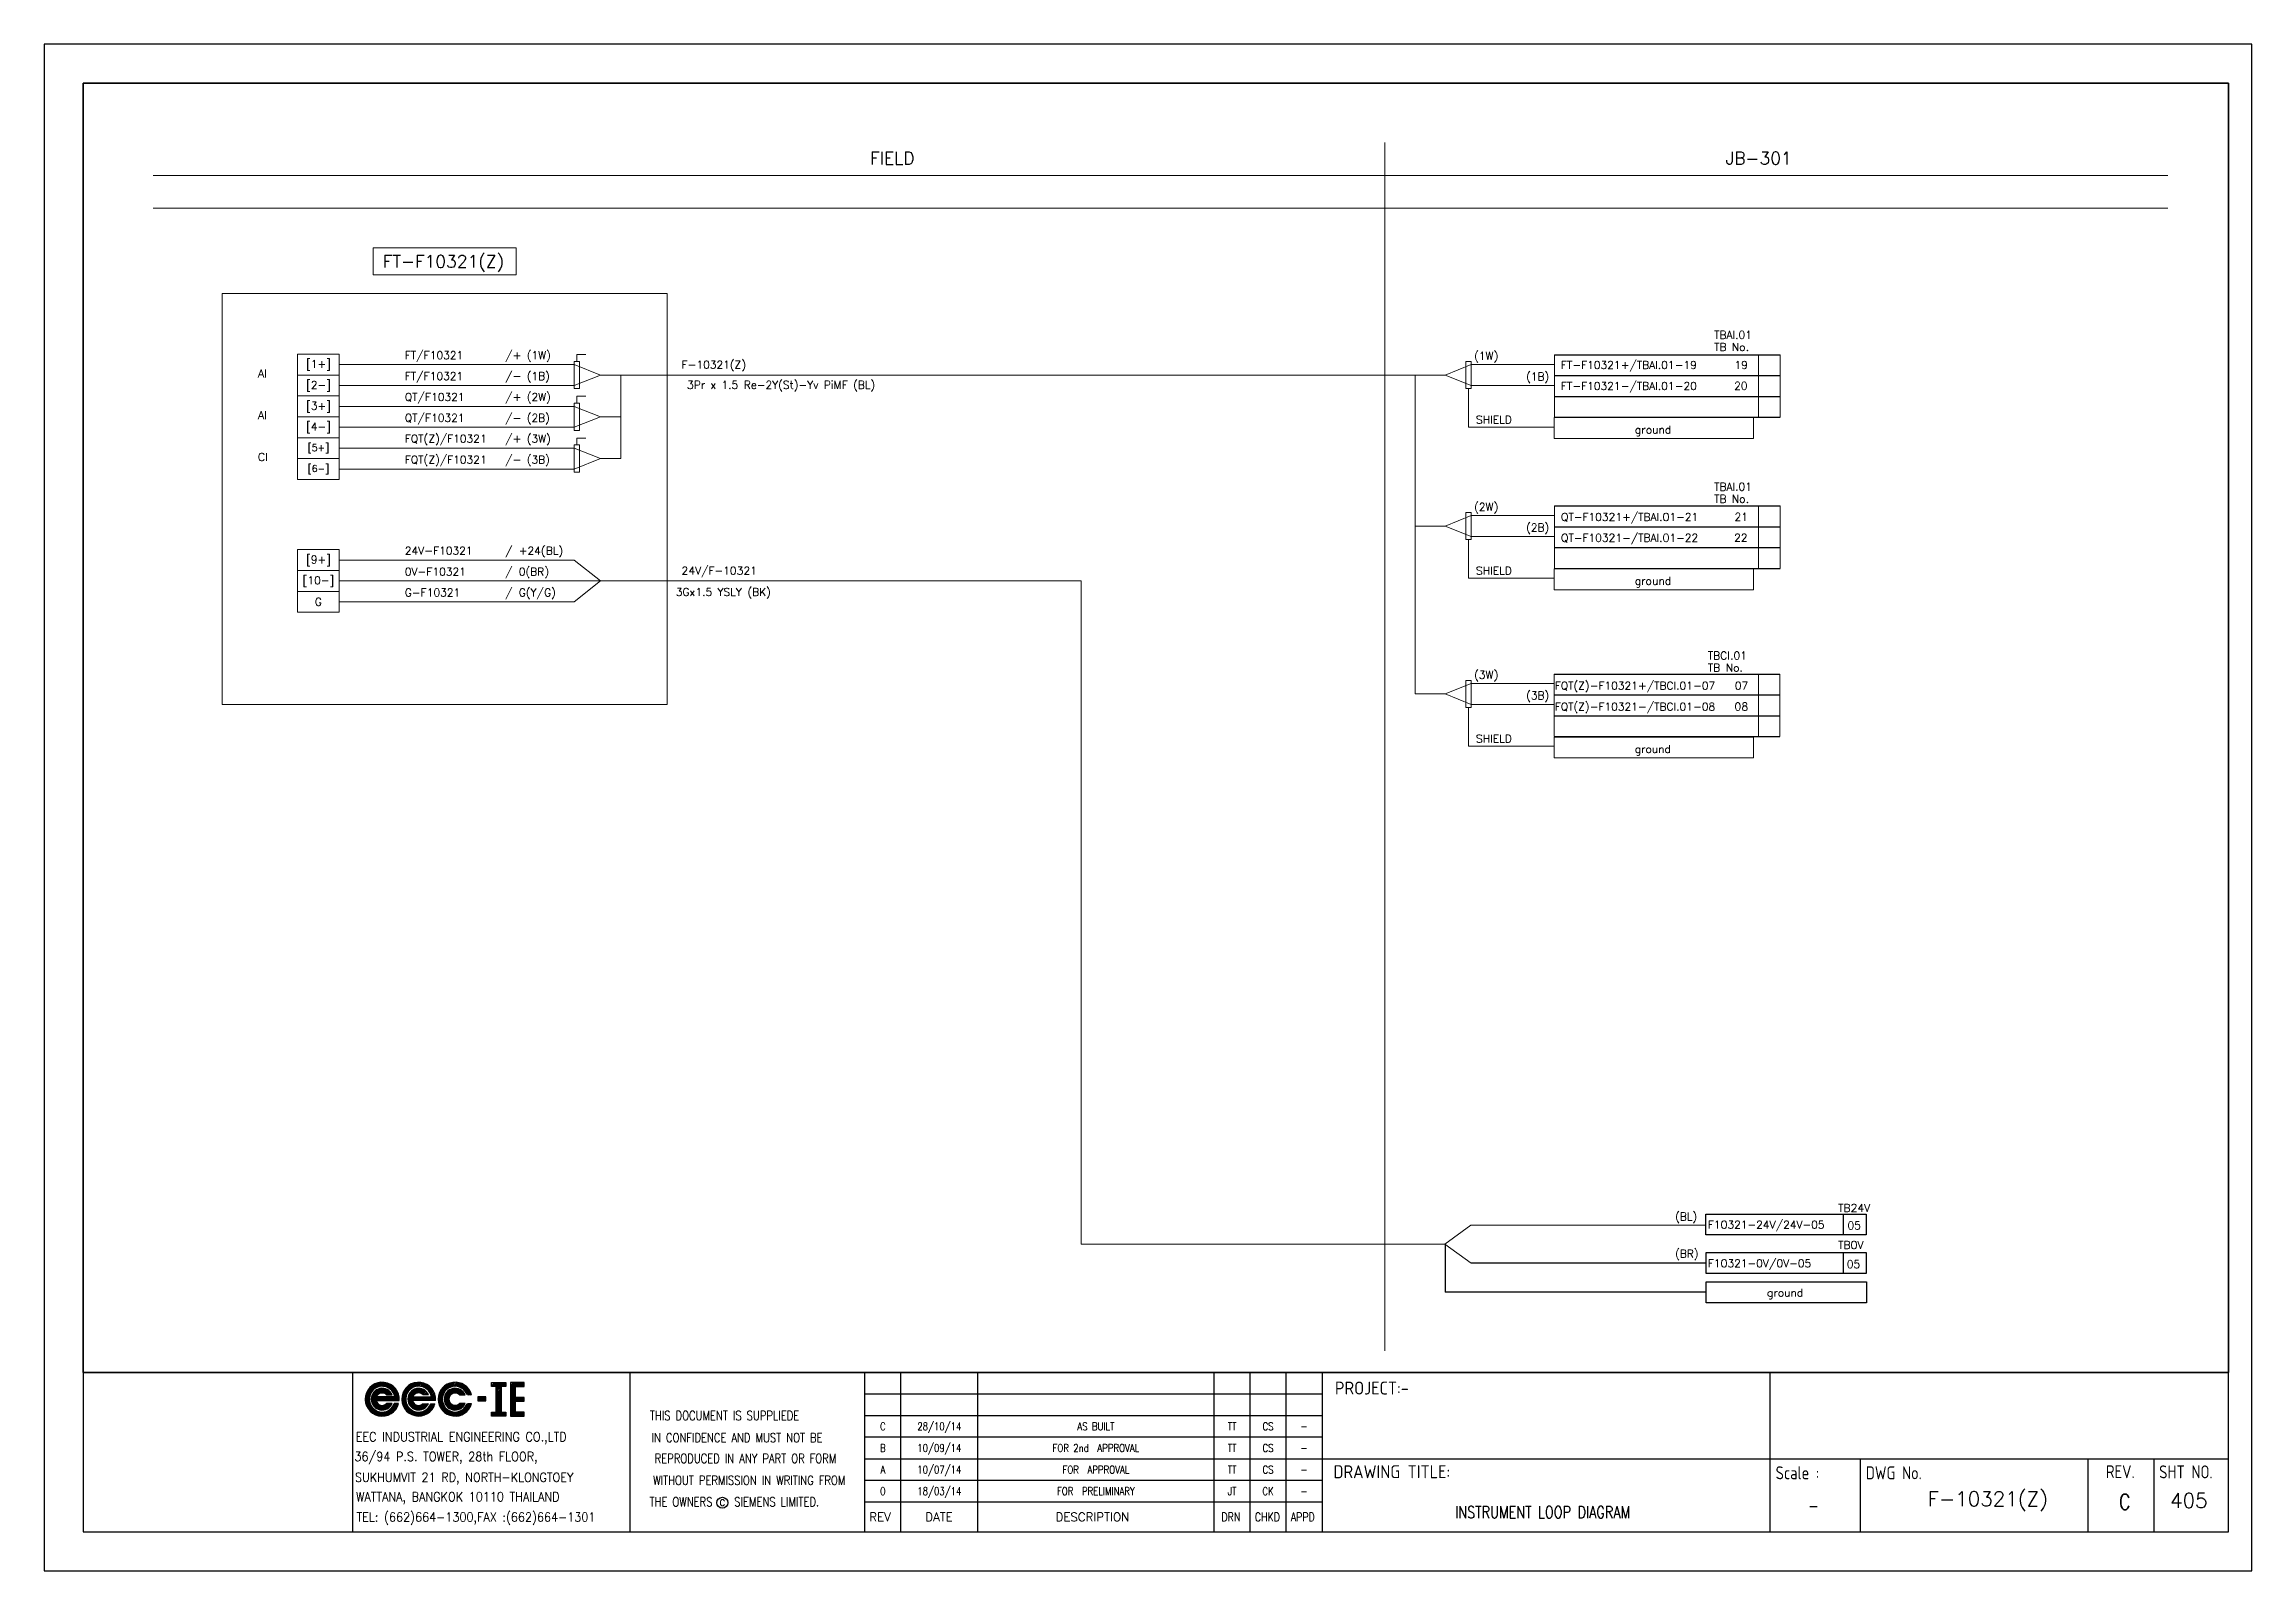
# Model space of a CAD drawing. Header units: millimetres. Extents: x -14942 to 24072, y -50285 to 2207.
# Drawn here: x 2586.2 to 3009.2, y -7006.7 to -6714.2 of the extents above; entities that cross this region are included whole.
import ezdxf
from ezdxf.enums import TextEntityAlignment as Align

# ---------------------------------------------------------------- set-up
doc = ezdxf.new("R2010")
doc.units = ezdxf.units.MM
doc.header["$MEASUREMENT"] = 0
doc.layers.get('0').update_dxf_attribs({"linetype": 'CONTINUOUS'})
for name, color, linetype in [('52049_PAPER A4$0$Frame_A1', 253, 'CONTINUOUS'), ('BORDER', 3, 'CONTINUOUS'), ('INSTRU', 4, 'CONTINUOUS'), ('INSTRUMENT', 1, 'CONTINUOUS'), ('LINE', 3, 'CONTINUOUS'), ('TEXT', 2, 'CONTINUOUS')]:
    doc.layers.add(name, color=color, linetype=linetype)
doc.styles.add('52049_PAPER A4$0$ISO Proportional', font='isocp.shx')
doc.styles.add('52049_PAPER A4$0$ROMANS', font='isocp.shx')
doc.styles.add('52049_PAPER A4$0$Romans-title', font='romans.shx')
doc.styles.add('ROMANS', font='romans')

# ---------------------------------------------------------------- blocks, each defined once
blk = doc.blocks.new('52049_PAPER A4$0$eec-ie')
at = {"layer": '52049_PAPER A4$0$Frame_A1', "color": 0, "lineweight": -3}
for p, q in [((0, 0), (0.87, 0.87)), ((0, -0.08), (0.3, 0.22)), ((0, -0.16), (0.26, 0.1)), ((0, -0.23), (0.24, 0)), ((0.01, 0.09), (0.78, 0.86)), ((0.04, 0.2), (0.68, 0.83)), ((0.09, 0.32), (0.55, 0.78)), ((0.26, 0.57), (0.3, 0.62)), ((0.34, -0.12), (1, 0.53)), ((0.35, -0.04), (0.92, 0.53)), ((0.35, -0.19), (1.07, 0.52)), ((0.36, 0.05), (0.82, 0.51)), ((0.37, -0.26), (0.66, 0.04)), ((0.39, -0.32), (0.74, 0.04)), ((0.4, 0.17), (0.7, 0.47)), ((0.41, -0.37), (0.82, 0.04)), ((1.69, 0.04), (0.64, 0.04)), ((0.65, 0.57), (0.96, 0.88)), ((0.68, -0.17), (0.9, 0.04)), ((0.76, -0.17), (0.98, 0.04)), ((0.77, 0.62), (1.03, 0.88)), ((0.84, -0.17), (1.05, 0.04)), ((0.87, 0.64), (1.1, 0.87)), ((0.87, 0.25), (1.13, 0.51)), ((0.92, -0.17), (1.13, 0.04)), ((0.95, 0.64), (1.17, 0.86)), ((0.96, 0.26), (1.19, 0.49)), ((1, -0.17), (1.21, 0.04)), ((1.03, 0.64), (1.23, 0.84)), ((1.03, 0.25), (1.24, 0.46)), ((1.07, -0.17), (1.29, 0.04)), ((1.09, 0.24), (1.29, 0.44)), ((1.1, 0.63), (1.29, 0.82)), ((1.15, 0.21), (1.34, 0.4)), ((1.15, -0.17), (1.37, 0.04)), ((1.16, 0.62), (1.35, 0.8)), ((1.19, 0.18), (1.38, 0.37)), ((1.22, 0.6), (1.4, 0.78)), ((1.22, 0.15), (1.54, 0.15)), ((1.23, -0.17), (1.44, 0.04)), ((1.25, 0.15), (1.42, 0.33)), ((1.28, 0.57), (1.45, 0.75)), ((1.31, -0.17), (1.52, 0.04)), ((1.32, 0.15), (1.46, 0.29)), ((1.33, 0.55), (1.5, 0.72)), ((1.38, 0.52), (1.54, 0.69)), ((1.39, -0.17), (1.6, 0.04)), ((1.4, 0.15), (1.49, 0.24)), ((1.42, 0.49), (1.59, 0.65)), ((1.46, 0.45), (1.63, 0.62)), ((1.46, -0.17), (1.68, 0.04)), ((1.48, 0.15), (1.52, 0.19)), ((1.5, 0.41), (1.67, 0.58)), ((1.54, 0.37), (1.71, 0.54)), ((1.54, -0.17), (1.9, 0.18)), ((1.57, 0.33), (1.74, 0.49)), ((1.6, 0.28), (1.77, 0.45)), ((1.62, -0.17), (1.91, 0.12)), ((1.63, 0.23), (1.8, 0.4)), ((1.65, 0.17), (1.83, 0.35)), ((1.67, 0.11), (1.86, 0.3)), ((1.69, 0.05), (1.88, 0.24)), ((1.7, -0.17), (1.93, 0.06)), ((2.09, -0.09), (2.37, 0.19)), ((2.1, -0.01), (2.51, 0.41)), ((2.1, -0.17), (2.34, 0.08)), ((2.11, 0.08), (2.88, 0.86)), ((2.13, 0.18), (2.78, 0.83)), ((2.18, 0.31), (2.65, 0.78)), ((2.31, 0.52), (2.45, 0.65)), ((2.44, -0.05), (3.02, 0.52)), ((2.44, -0.13), (3.1, 0.52)), ((2.45, -0.2), (2.78, 0.13)), ((2.46, 0.04), (2.93, 0.51)), ((2.46, -0.26), (2.76, 0.04)), ((2.48, -0.32), (2.84, 0.04)), ((2.49, 0.15), (2.81, 0.47)), ((2.56, 0.45), (2.97, 0.87)), ((2.72, -0.17), (2.92, 0.04)), ((2.73, 0.04), (3.79, 0.04)), ((2.77, 0.59), (3.06, 0.87)), ((2.79, -0.17), (3, 0.04)), ((2.84, 0.19), (3.17, 0.51)), ((2.87, -0.17), (3.08, 0.04)), ((2.89, 0.63), (3.13, 0.87)), ((2.95, -0.17), (3.15, 0.04)), ((2.98, 0.64), (3.2, 0.86)), ((2.98, 0.26), (3.23, 0.5)), ((3.03, -0.17), (3.23, 0.04)), ((3.06, 0.65), (3.27, 0.85)), ((3.07, 0.26), (3.29, 0.48)), ((3.11, -0.17), (3.31, 0.04)), ((3.14, 0.64), (3.33, 0.83)), ((3.14, 0.25), (3.34, 0.46)), ((3.18, -0.17), (3.39, 0.04)), ((3.2, 0.24), (3.39, 0.43)), ((3.21, 0.63), (3.39, 0.81)), ((3.25, 0.21), (3.44, 0.4)), ((3.26, -0.17), (3.47, 0.04)), ((3.27, 0.62), (3.44, 0.79)), ((3.29, 0.18), (3.48, 0.36)), ((3.62, 0.16), (3.31, 0.16)), ((3.33, 0.6), (3.5, 0.77)), ((3.34, -0.17), (3.54, 0.04)), ((3.36, 0.16), (3.52, 0.32)), ((3.38, 0.57), (3.55, 0.74)), ((3.42, -0.17), (3.62, 0.04)), ((3.43, 0.55), (3.59, 0.71)), ((3.43, 0.16), (3.55, 0.28)), ((3.48, 0.52), (3.64, 0.68)), ((3.5, -0.17), (3.7, 0.04)), ((3.51, 0.16), (3.58, 0.23)), ((3.52, 0.48), (3.68, 0.64)), ((3.57, 0.45), (3.72, 0.61)), ((3.57, -0.17), (3.78, 0.04)), ((3.59, 0.16), (3.61, 0.18)), ((3.6, 0.41), (3.76, 0.57)), ((3.64, 0.37), (3.8, 0.53)), ((3.65, -0.17), (3.99, 0.17)), ((3.67, 0.32), (3.83, 0.48)), ((3.7, 0.27), (3.87, 0.44)), ((3.73, 0.22), (3.9, 0.39)), ((3.73, -0.17), (4, 0.11)), ((3.75, 0.17), (3.92, 0.34)), ((3.77, 0.11), (3.95, 0.28)), ((3.79, 0.05), (3.97, 0.23)), ((3.81, -0.17), (4.02, 0.04)), ((4.18, -0.03), (4.57, 0.36)), ((4.18, -0.11), (4.47, 0.18)), ((4.18, -0.18), (4.43, 0.07)), ((4.19, 0.06), (5, 0.86)), ((4.21, 0.16), (4.9, 0.84)), ((4.25, 0.28), (4.78, 0.8)), ((4.34, 0.45), (4.61, 0.71)), ((4.53, -0.15), (5.2, 0.53)), ((4.53, -0.07), (5.13, 0.53)), ((4.54, 0.02), (5.04, 0.52)), ((4.54, -0.22), (4.86, 0.1)), ((4.57, 0.12), (4.93, 0.49)), ((4.69, 0.48), (5.08, 0.87)), ((4.69, 0.32), (4.73, 0.37)), ((4.88, 0.59), (5.16, 0.88)), ((4.96, 0.2), (5.27, 0.52)), ((4.99, 0.63), (5.24, 0.87)), ((5.08, 0.64), (5.31, 0.86)), ((5.09, 0.25), (5.33, 0.5)), ((5.16, 0.64), (5.37, 0.85)), ((5.17, 0.26), (5.39, 0.48)), ((5.24, 0.64), (5.43, 0.83)), ((5.24, 0.25), (5.44, 0.46)), ((5.3, 0.63), (5.49, 0.82)), ((5.3, 0.23), (5.49, 0.43)), ((5.35, 0.2), (5.54, 0.39)), ((5.37, 0.61), (5.55, 0.79)), ((5.39, 0.17), (5.58, 0.36)), ((5.4, 0.15), (5.72, 0.15)), ((5.42, 0.59), (5.6, 0.77)), ((5.46, 0.15), (5.62, 0.32)), ((5.48, 0.57), (5.65, 0.74)), ((5.53, 0.54), (5.7, 0.71)), ((5.53, 0.15), (5.65, 0.27)), ((5.58, 0.51), (5.74, 0.68)), ((5.61, 0.15), (5.68, 0.23)), ((5.62, 0.47), (5.79, 0.64)), ((5.66, 0.44), (5.83, 0.6)), ((5.69, 0.15), (5.71, 0.18)), ((5.7, 0.4), (5.87, 0.56)), ((5.73, 0.36), (5.9, 0.52)), ((5.77, 0.31), (5.94, 0.48)), ((5.8, 0.26), (5.97, 0.43)), ((5.82, 0.21), (6, 0.38)), ((5.85, 0.15), (6.02, 0.33)), ((6.09, 0.15), (5.85, 0.15)), ((5.92, 0.15), (6.05, 0.28)), ((6, 0.15), (6.07, 0.22)), ((6.08, 0.15), (6.09, 0.16)), ((6.9, 0.04), (6.46, 0.04)), ((6.46, 0.04), (6.46, -0.18)), ((6.46, -0.01), (6.51, 0.04)), ((6.46, -0.09), (6.59, 0.04)), ((6.46, -0.17), (6.66, 0.04)), ((6.52, -0.18), (6.74, 0.04)), ((6.6, -0.18), (6.82, 0.04)), ((6.68, -0.18), (6.9, 0.04)), ((6.9, -0.18), (6.9, 0.04)), ((7.23, 0.68), (7.41, 0.86)), ((7.27, 0.64), (7.49, 0.86)), ((7.35, 0.64), (7.57, 0.86)), ((7.43, 0.64), (7.65, 0.86)), ((7.5, 0.64), (7.72, 0.86)), ((7.51, 0.57), (7.8, 0.86)), ((7.51, 0.49), (7.88, 0.86)), ((7.51, 0.41), (7.96, 0.86)), ((7.51, 0.34), (7.78, 0.61)), ((7.51, 0.26), (7.78, 0.53)), ((7.51, 0.18), (7.78, 0.45)), ((7.51, 0.1), (7.78, 0.38)), ((7.51, 0.02), (7.78, 0.3)), ((7.51, -0.05), (7.78, 0.22)), ((7.51, -0.13), (7.78, 0.14)), ((7.51, -0.21), (7.78, 0.07)), ((7.82, 0.64), (8.04, 0.86)), ((7.89, 0.64), (8.06, 0.81)), ((7.97, 0.64), (8.06, 0.73)), ((8.05, 0.64), (8.06, 0.65)), ((8.33, 0.46), (8.74, 0.86)), ((8.33, 0.54), (8.66, 0.86)), ((8.33, 0.38), (8.82, 0.86)), ((8.33, 0.69), (8.5, 0.86)), ((8.33, 0.62), (8.58, 0.86)), ((8.33, 0.3), (8.61, 0.58)), ((8.33, 0.23), (8.61, 0.5)), ((8.33, 0.15), (8.61, 0.42)), ((8.33, 0.07), (8.61, 0.35)), ((8.33, -0.01), (8.61, 0.27)), ((8.33, -0.09), (8.61, 0.19)), ((8.33, -0.16), (8.61, 0.11)), ((8.33, -0.24), (8.61, 0.03)), ((8.33, -0.4), (8.74, 0.01)), ((8.33, -0.32), (8.66, 0.01)), ((8.33, -0.48), (8.82, 0.01)), ((8.67, 0.64), (8.89, 0.86)), ((8.68, -0.21), (8.9, 0.01)), ((8.75, 0.64), (8.97, 0.86)), ((8.75, -0.21), (8.97, 0.01)), ((8.83, 0.64), (9.05, 0.86)), ((8.83, -0.21), (9.05, 0.01)), ((8.91, 0.64), (9.11, 0.84)), ((8.99, 0.64), (9.11, 0.76)), ((9.06, 0.64), (9.11, 0.69)), ((0.02, -0.3), (0.23, -0.08)), ((0.03, -0.36), (0.23, -0.16)), ((0.05, -0.42), (0.24, -0.23)), ((0.07, -0.47), (0.26, -0.29)), ((0.1, -0.53), (0.27, -0.35)), ((0.12, -0.58), (0.3, -0.4)), ((0.15, -0.63), (0.32, -0.46)), ((0.19, -0.67), (0.35, -0.5)), ((0.22, -0.72), (0.39, -0.55)), ((0.26, -0.76), (0.42, -0.59)), ((0.3, -0.8), (0.46, -0.63)), ((0.34, -0.83), (0.5, -0.67)), ((0.38, -0.87), (0.55, -0.7)), ((0.42, -0.9), (0.59, -0.73)), ((0.44, -0.42), (0.64, -0.22)), ((0.47, -0.47), (0.66, -0.27)), ((0.47, -0.93), (0.65, -0.76)), ((0.5, -0.51), (0.69, -0.32)), ((0.52, -0.96), (0.7, -0.78)), ((0.54, -0.55), (0.73, -0.36)), ((0.58, -0.59), (0.78, -0.39)), ((0.58, -0.98), (0.76, -0.8)), ((0.62, -0.17), (1.94, -0.17)), ((0.63, -0.62), (0.83, -0.42)), ((0.63, -1.01), (0.82, -0.82)), ((0.68, -0.65), (0.89, -0.44)), ((0.69, -1.03), (0.89, -0.83)), ((0.73, -0.67), (0.96, -0.45)), ((0.75, -1.04), (0.96, -0.83)), ((0.79, -0.69), (1.04, -0.44)), ((0.82, -1.05), (1.04, -0.83)), ((0.85, -0.71), (1.19, -0.37)), ((0.89, -1.06), (1.14, -0.81)), ((0.92, -0.72), (1.29, -0.34)), ((0.96, -1.07), (1.25, -0.77)), ((1, -0.72), (1.37, -0.34)), ((1.04, -1.06), (1.76, -0.34)), ((1.09, -0.71), (1.45, -0.34)), ((1.13, -1.05), (1.84, -0.34)), ((1.2, -0.67), (1.53, -0.34)), ((1.54, -0.34), (1.22, -0.34)), ((1.23, -1.03), (1.9, -0.36)), ((1.35, -0.99), (1.86, -0.48)), ((1.53, -0.88), (1.76, -0.66)), ((1.65, -0.38), (1.68, -0.34)), ((1.91, -0.34), (1.66, -0.34)), ((1.78, -0.17), (1.94, -0.01)), ((1.85, -0.17), (1.94, -0.09)), ((1.93, -0.17), (1.94, -0.17)), ((2.1, -0.24), (2.32, -0.02)), ((2.11, -0.3), (2.32, -0.1)), ((2.13, -0.36), (2.32, -0.17)), ((2.15, -0.42), (2.33, -0.24)), ((2.17, -0.48), (2.35, -0.3)), ((2.2, -0.53), (2.37, -0.36)), ((2.22, -0.58), (2.39, -0.42)), ((2.25, -0.63), (2.42, -0.47)), ((2.29, -0.68), (2.45, -0.51)), ((2.32, -0.72), (2.48, -0.56)), ((2.36, -0.76), (2.52, -0.6)), ((2.4, -0.8), (2.56, -0.64)), ((2.44, -0.84), (2.6, -0.68)), ((2.48, -0.87), (2.64, -0.71)), ((2.51, -0.38), (2.71, -0.17)), ((2.53, -0.9), (2.69, -0.74)), ((2.54, -0.43), (2.73, -0.23)), ((2.57, -0.47), (2.76, -0.28)), ((2.58, -0.93), (2.74, -0.77)), ((2.6, -0.51), (2.79, -0.33)), ((2.63, -0.96), (2.8, -0.79)), ((2.64, -0.55), (2.83, -0.37)), ((2.68, -0.98), (2.86, -0.81)), ((2.69, -0.59), (2.87, -0.4)), ((4.02, -0.17), (2.71, -0.17)), ((2.73, -0.62), (2.93, -0.43)), ((2.74, -1.01), (2.92, -0.82)), ((2.78, -0.65), (2.99, -0.44)), ((2.8, -1.02), (2.99, -0.83)), ((2.84, -0.67), (3.06, -0.45)), ((2.86, -1.04), (3.06, -0.84)), ((2.9, -0.69), (3.14, -0.44)), ((2.92, -1.05), (3.14, -0.83)), ((2.96, -0.7), (3.32, -0.35)), ((2.99, -1.06), (3.24, -0.81)), ((3.03, -0.71), (3.39, -0.35)), ((3.07, -1.06), (3.36, -0.77)), ((3.11, -0.71), (3.47, -0.35)), ((3.15, -1.06), (3.86, -0.35)), ((3.2, -0.7), (3.55, -0.35)), ((3.24, -1.04), (3.94, -0.35)), ((3.31, -0.35), (3.62, -0.35)), ((3.32, -0.65), (3.62, -0.36)), ((3.35, -1.02), (3.98, -0.38)), ((3.48, -0.97), (3.93, -0.51)), ((3.74, -0.39), (3.78, -0.35)), ((3.76, -0.35), (3.99, -0.35)), ((3.89, -0.17), (4.02, -0.03)), ((3.96, -0.17), (4.03, -0.11)), ((4.19, -0.25), (4.42, -0.03)), ((4.21, -0.32), (4.41, -0.11)), ((4.22, -0.38), (4.42, -0.18)), ((4.24, -0.44), (4.43, -0.25)), ((4.26, -0.49), (4.45, -0.31)), ((4.29, -0.54), (4.47, -0.37)), ((4.32, -0.59), (4.49, -0.42)), ((4.35, -0.64), (4.52, -0.47)), ((4.38, -0.69), (4.55, -0.52)), ((4.42, -0.73), (4.58, -0.56)), ((4.45, -0.77), (4.62, -0.6)), ((4.49, -0.81), (4.66, -0.64)), ((4.53, -0.84), (4.7, -0.68)), ((4.56, -0.28), (4.8, -0.03)), ((4.58, -0.33), (4.8, -0.11)), ((4.58, -0.88), (4.75, -0.71)), ((4.6, -0.39), (4.81, -0.18)), ((4.62, -0.91), (4.8, -0.74)), ((4.63, -0.44), (4.83, -0.24)), ((4.66, -0.48), (4.86, -0.29)), ((4.67, -0.94), (4.85, -0.77)), ((4.7, -0.52), (4.89, -0.33)), ((4.72, -0.97), (4.9, -0.79)), ((4.74, -0.56), (4.93, -0.37)), ((4.78, -0.6), (4.98, -0.4)), ((4.78, -0.99), (4.96, -0.81)), ((4.83, -0.63), (5.03, -0.43)), ((4.83, -1.01), (5.03, -0.82)), ((4.88, -0.66), (5.09, -0.44)), ((4.89, -1.03), (5.1, -0.83)), ((4.93, -0.68), (5.17, -0.45)), ((4.96, -1.05), (5.17, -0.83)), ((4.99, -0.7), (5.26, -0.43)), ((5.02, -1.06), (5.26, -0.82)), ((5.06, -0.71), (5.43, -0.34)), ((5.09, -1.06), (5.36, -0.8)), ((5.13, -0.72), (5.5, -0.34)), ((5.17, -1.07), (5.49, -0.75)), ((5.21, -0.71), (5.58, -0.34)), ((5.25, -1.06), (5.97, -0.34)), ((5.3, -0.7), (5.66, -0.34)), ((5.35, -1.05), (6.05, -0.34)), ((5.72, -0.34), (5.4, -0.34)), ((5.43, -0.65), (5.71, -0.37)), ((5.45, -1.02), (6.07, -0.4)), ((5.58, -0.96), (6.02, -0.53)), ((5.81, -0.43), (5.89, -0.34)), ((5.85, -0.34), (6.09, -0.34)), ((6.46, -0.18), (6.9, -0.18)), ((6.75, -0.18), (6.9, -0.04)), ((6.83, -0.18), (6.9, -0.12)), ((7.23, -0.95), (7.34, -0.84)), ((7.23, -0.88), (7.26, -0.84)), ((7.23, -1.03), (7.42, -0.84)), ((7.28, -1.07), (7.5, -0.84)), ((7.35, -1.07), (7.78, -0.64)), ((7.43, -1.07), (7.78, -0.71)), ((7.51, -0.29), (7.78, -0.01)), ((7.51, -0.37), (7.78, -0.09)), ((7.51, -0.44), (7.78, -0.17)), ((7.51, -0.52), (7.78, -0.25)), ((7.51, -0.6), (7.78, -0.32)), ((7.51, -0.68), (7.78, -0.4)), ((7.51, -0.76), (7.78, -0.48)), ((7.51, -0.83), (7.78, -0.56)), ((7.51, -1.07), (7.78, -0.79)), ((7.59, -1.07), (7.81, -0.84)), ((7.67, -1.07), (7.89, -0.84)), ((7.74, -1.07), (7.96, -0.84)), ((7.82, -1.07), (8.04, -0.84)), ((7.9, -1.07), (8.06, -0.91)), ((7.98, -1.07), (8.06, -0.98)), ((8.06, -1.07), (8.06, -1.06)), ((8.33, -0.55), (8.61, -0.28)), ((8.33, -0.63), (8.61, -0.36)), ((8.33, -0.71), (8.61, -0.43)), ((8.33, -0.79), (8.61, -0.51)), ((8.33, -0.86), (8.61, -0.59)), ((8.33, -0.94), (8.61, -0.67)), ((8.33, -1.02), (8.61, -0.75)), ((8.37, -1.07), (8.61, -0.82)), ((8.45, -1.07), (8.67, -0.84)), ((8.52, -1.07), (8.74, -0.84)), ((8.6, -1.07), (8.82, -0.84)), ((8.68, -1.07), (8.9, -0.84)), ((8.76, -1.07), (8.98, -0.84)), ((8.84, -1.07), (9.06, -0.84)), ((8.91, -0.21), (9.11, -0.02)), ((8.91, -1.07), (9.11, -0.87)), ((8.99, -0.21), (9.11, -0.09)), ((8.99, -1.07), (9.11, -0.95)), ((9.07, -0.21), (9.11, -0.17)), ((9.07, -1.07), (9.11, -1.03))]:
    blk.add_line(p, q, dxfattribs=at)
for points in [[(7.23, 0.86), (8.06, 0.86), (8.06, 0.64), (7.78, 0.64), (7.78, -0.84), (8.06, -0.84), (8.06, -1.07), (7.23, -1.07), (7.23, -0.84), (7.51, -0.84), (7.51, 0.64), (7.23, 0.64)], [(8.61, 0.01), (8.61, 0.64), (9.11, 0.64), (9.11, 0.86), (8.33, 0.86), (8.33, -1.07), (9.11, -1.07), (9.11, -0.84), (8.61, -0.84), (8.61, -0.21), (9.11, -0.21), (9.11, 0.01)]]:
    blk.add_lwpolyline(points, close=True, dxfattribs=at)
for centre, radius, start, end in [((0.97, -0.09), 0.972, 355.3439, 345.1466), ((0.97, -0.09), 0.737, 10.5243, 340.256), ((0.97, -0.09), 0.623, 23.5697, 336.4303), ((0.97, -0.09), 0.354, 44.7876, 157.6107), ((3.06, -0.09), 0.967, 355.6074, 344.7747), ((3.06, -0.09), 0.742, 10.0766, 339.9937), ((3.06, -0.09), 0.618, 24.2545, 335.7455), ((3.06, -0.09), 0.358, 45.1096, 158.7579), ((5.15, -0.09), 0.972, 14.8534, 345.1466), ((5.15, -0.09), 0.737, 19.744, 340.256), ((5.15, -0.09), 0.623, 23.5697, 336.4303), ((5.15, -0.09), 0.354, 44.7876, 315.2124), ((0.97, -0.09), 0.354, 192.8901, 315.2124), ((3.06, -0.09), 0.358, 191.9242, 314.8904)]:
    blk.add_arc(centre, radius, start, end, dxfattribs=at)
blk = doc.blocks.new('52049_PAPER A4$0$eec logo')
at = {"color": 7, "xscale": 2.786697286423482, "yscale": 2.786697286423482, "zscale": 2.786697286423482}
blk.add_blockref('52049_PAPER A4$0$eec-ie', (50.01, 25.95), dxfattribs=at)
blk = doc.blocks.new('A$C089E5181')
at = {"color": 3}
for p, q in [((-415.5, 38.01), (-4.5, 38.01)), ((-363.94, 38.01), (-363.94, 7.5)), ((-310.77, 38.01), (-310.77, 7.5)), ((-265.75, 7.5), (-265.75, 38.01)), ((-258.85, 7.5), (-258.85, 38.01)), ((-244.11, 7.5), (-244.11, 38.01)), ((-198.84, 7.5), (-198.84, 38.01)), ((-191.95, 7.5), (-191.95, 38.01)), ((-185.05, 7.5), (-185.05, 38.01)), ((-178.16, 38.01), (-178.16, 7.5)), ((-92.38, 38.01), (-92.38, 7.5)), ((-178.16, 21.46), (-4.5, 21.46)), ((-75.06, 21.46), (-75.06, 7.5)), ((-31.4, 21.46), (-31.4, 7.5)), ((-18.75, 21.46), (-18.75, 7.5)), ((-265.75, 13.19), (-178.16, 13.19))]:
    blk.add_line(p, q, dxfattribs=at)
at = {"color": 1}
for p, q in [((-178.16, 33.87), (-265.75, 33.87)), ((-265.75, 29.74), (-178.16, 29.74)), ((-178.16, 25.6), (-265.75, 25.6)), ((-265.75, 21.46), (-178.16, 21.46)), ((-178.16, 17.33), (-265.75, 17.33))]:
    blk.add_line(p, q, dxfattribs=at)
at = {"color": 7}
for p, q in [((-4.5, 38.01), (-96.38, 38.01)), ((-92.38, 38.01), (-92.38, 19.85))]:
    blk.add_line(p, q, dxfattribs=at)
blk.add_lwpolyline([(0, 0), (0, 292.5), (-423, 292.5), (-423, 0)], close=True, dxfattribs=at)
blk.add_lwpolyline([(-415.5, 285), (-4.5, 285), (-4.5, 38.01), (-415.5, 38.01)], close=True)
at = {"color": 3}
blk.add_lwpolyline([(-4.5, 7.5), (-4.5, 285), (-415.5, 285), (-415.5, 7.5)], close=True, dxfattribs=at)
at = {"color": 2}
blk.add_circle((-293.05, 13.05), 1.05, dxfattribs=at)
at = {"color": 3, "xscale": 1.200000000000001, "yscale": 1.200000000000001, "zscale": 1.200000000000001}
blk.add_blockref('52049_PAPER A4$0$eec logo', (-421.49, 2.05), dxfattribs=at)
at = {"color": 2, "style": '52049_PAPER A4$0$ISO Proportional'}
for s, height, p in [('PROJECT:-', 2.482, (-168.61, 35.02)), ('DRAWING TITLE:', 2.4821, (-164.78, 18.99))]:
    blk.add_text(s, height=height, dxfattribs=at).set_placement(p, align=Align.MIDDLE_CENTER)
at = {"color": 2, "style": '52049_PAPER A4$0$Romans-title', "width": 0.8}
for s, p in [('THIS DOCUMENT IS SUPPLIEDE', (-292.63, 29.75)), ('IN CONFIDENCE AND MUST NOT BE', (-290.24, 25.51)), (' REPRODUCED IN ANY PART OR FORM', (-289.1, 21.53)), (' WITHOUT PERMISSION IN WRITING FROM ', (-287.9, 17.35)), ('THE OWNERS   SIEMENS LIMITED. ', (-290.28, 13.22))]:
    blk.add_text(s, height=1.75, dxfattribs=at).set_placement(p, align=Align.MIDDLE)
at = {"color": 2, "style": '52049_PAPER A4$0$Romans-title'}
for s, height, width, p in [('EEC INDUSTRIAL ENGINEERING CO.,LTD', 1.75, 0.9, (-363.31, 24.81)), ('36/94 P.S. TOWER, 28th FLOOR,', 1.75, 0.9, (-363.55, 21.03, -1.75)), ('SUKHUMVIT 21 RD, NORTH-KLONGTOEY', 1.75, 0.9, (-363.45, 17.05, -1.75)), ('WATTANA, BANGKOK 10110 THAILAND ', 1.75, 0.9, (-363.25, 13.31, -1.75)), ('TEL: (662)664-1300,FAX :(662)664-1301', 1.75, 0.9, (-363.14, 9.42, -1.75)), ('DRN', 1.655, 0.8, (-197.44, 9.49)), ('CHKD', 1.655, 0.8, (-191.03, 9.49)), ('APPD', 1.655, 0.8, (-184.14, 9.49))]:
    blk.add_text(s, height=height, dxfattribs=dict(at, width=width)).set_placement(p)
at = {"color": 2}
for s, height, style, width, p in [('C', 1.5, '52049_PAPER A4$0$Romans-title', 0.8, (-262.3, 27.67)), ('28/10/14', 1.5, '52049_PAPER A4$0$Romans-title', 0.8, (-251.48, 27.67)), ('AS BUILT', 1.5, '52049_PAPER A4$0$Romans-title', 0.8, (-221.48, 27.67)), ('TT', 1.5, '52049_PAPER A4$0$Romans-title', 0.8, (-195.39, 27.67)), ('CS', 1.5, '52049_PAPER A4$0$Romans-title', 0.8, (-188.5, 27.67)), ('-', 1.5, '52049_PAPER A4$0$Romans-title', 0.8, (-181.6, 27.67)), ('B', 1.5, '52049_PAPER A4$0$Romans-title', 0.8, (-262.3, 23.53)), ('10/09/14', 1.5, '52049_PAPER A4$0$Romans-title', 0.8, (-251.48, 23.53)), ('FOR 2nd  APPROVAL', 1.5, '52049_PAPER A4$0$Romans-title', 0.8, (-221.48, 23.53)), ('TT', 1.5, '52049_PAPER A4$0$Romans-title', 0.8, (-195.39, 23.53)), ('CS', 1.5, '52049_PAPER A4$0$Romans-title', 0.8, (-188.5, 23.53)), ('-', 1.5, '52049_PAPER A4$0$Romans-title', 0.8, (-181.6, 23.53)), ('A', 1.5, '52049_PAPER A4$0$Romans-title', 0.8, (-262.3, 19.39)), ('10/07/14', 1.5, '52049_PAPER A4$0$Romans-title', 0.8, (-251.48, 19.39)), ('FOR  APPROVAL', 1.5, '52049_PAPER A4$0$Romans-title', 0.8, (-221.48, 19.39)), ('TT', 1.5, '52049_PAPER A4$0$Romans-title', 0.8, (-195.39, 19.39)), ('CS', 1.5, '52049_PAPER A4$0$Romans-title', 0.8, (-188.5, 19.39)), ('-', 1.5, '52049_PAPER A4$0$Romans-title', 0.8, (-181.6, 19.39)), ('Scale :', 2.482, '52049_PAPER A4$0$ROMANS', 0.9, (-87.06, 18.78)), ('DWG No.', 2.482, '52049_PAPER A4$0$ROMANS', 0.9, (-68.61, 18.78)), ('REV.', 2.482, '52049_PAPER A4$0$ROMANS', 0.9, (-25.21, 18.99)), ('SHT NO.', 2.482, '52049_PAPER A4$0$ROMANS', 0.9, (-12.64, 18.96)), ('0', 1.5, '52049_PAPER A4$0$Romans-title', 0.8, (-262.3, 15.26)), ('18/03/14', 1.5, '52049_PAPER A4$0$Romans-title', 0.8, (-251.48, 15.26)), ('FOR  PRELIMINARY', 1.5, '52049_PAPER A4$0$Romans-title', 0.8, (-221.48, 15.26)), ('JT', 1.5, '52049_PAPER A4$0$Romans-title', 0.8, (-195.39, 15.26)), ('CK', 1.5, '52049_PAPER A4$0$Romans-title', 0.8, (-188.5, 15.26)), ('-', 1.5, '52049_PAPER A4$0$Romans-title', 0.8, (-181.6, 15.26)), ('C', 3, '52049_PAPER A4$0$Romans-title', 0.8, (-24.36, 13.21)), ('-', 2.25, '52049_PAPER A4$0$Romans-title', 0.8, (-84, 12.48))]:
    blk.add_text(s, height=height, dxfattribs=dict(at, style=style, width=width)).set_placement(p, align=Align.MIDDLE_CENTER)
at = {"color": 2, "style": '52049_PAPER A4$0$Romans-title'}
blk.add_text('C', height=1.19, dxfattribs=at).set_placement((-293.05, 13.05), align=Align.MIDDLE)
for s, height, p in [('REV', 1.655, (-264.9, 9.49)), ('DATE', 1.655, (-254.17, 9.49)), ('DESCRIPTION', 1.6548, (-229.2, 9.49))]:
    blk.add_text(s, height=height, dxfattribs=at).set_placement(p)
at = {"layer": 'TEXT', "style": 'ROMANS', "width": 0.8}
blk.add_text('INSTRUMENT LOOP DIAGRAM ', height=2.25, dxfattribs=at).set_placement((-135.27, 11.24), align=Align.MIDDLE_CENTER)
blk = doc.blocks.new('AA')
at = {"layer": 'INSTRU', "color": 7, "lineweight": 13}
for p, q in [((660.4, -1836.06), (674.52, -1836.06)), ((660.4, -1836.06), (660.4, -1840.06)), ((667.71, -1836.06), (698.6, -1836.06)), ((698.6, -1836.06), (698.6, -1840.06)), ((660.41, -1840.06), (698.6, -1840.06))]:
    blk.add_line(p, q, dxfattribs=at)
at = {"layer": 'TEXT', "color": 7, "lineweight": 13, "style": 'ROMANS'}
blk.add_text('ground', height=1.5, dxfattribs=at).set_placement((675.86, -1839.1))
blk = doc.blocks.new('Box')
at = {"layer": 'INSTRU', "color": 7, "lineweight": 13}
for p, q in [((660.48, -1853.29), (660.48, -1865.26)), ((699.59, -1853.29), (699.59, -1865.26)), ((703.72, -1853.29), (703.72, -1865.26))]:
    blk.add_line(p, q, dxfattribs=at)
at = {"layer": 'INSTRUMENT', "color": 7}
for p, q in [((660.48, -1853.29), (703.72, -1853.29)), ((660.48, -1857.28), (703.72, -1857.28)), ((660.48, -1861.27), (703.72, -1861.27)), ((660.48, -1865.26), (703.72, -1865.26))]:
    blk.add_line(p, q, dxfattribs=at)
blk = doc.blocks.new('OO')
at = {"layer": 'INSTRUMENT', "color": 7}
blk.add_line((715.86, -2010.2), (715.86, -2014.19), dxfattribs=at)
blk.add_lwpolyline([(689.59, -2010.2), (720.26, -2010.2), (720.26, -2014.19), (689.59, -2014.19)], close=True, dxfattribs=at)
blk = doc.blocks.new('444')
at = {"layer": 'INSTRUMENT', "color": 7}
blk.add_lwpolyline([(850.71, -1511.74), (881.38, -1511.74), (881.38, -1515.73), (850.71, -1515.73)], close=True, dxfattribs=at)
at = {"layer": 'TEXT', "color": 7, "lineweight": 13, "style": 'ROMANS'}
blk.add_text('ground', height=1.5, dxfattribs=at).set_placement((862.34, -1514.57))

msp = doc.modelspace()

# ---------------------------------------------------------------- linework, layer by layer
at = {"layer": 'BORDER', "color": 7, "lineweight": 13, "ltscale": 2.5}
msp.add_line((2843.06, -6733.01), (2843.06, -6964.54), dxfattribs=at)
at = {"layer": 'BORDER', "color": 7, "lineweight": 13}
for p, q in [((2607.03, -6739.31), (2993.06, -6739.31)), ((2607.03, -6745.61), (2993.06, -6745.61))]:
    msp.add_line(p, q, dxfattribs=at)
at = {"layer": 'INSTRU', "color": 7, "lineweight": 13}
for p, q in [((2634.72, -6773.57), (2642.72, -6773.57)), ((2634.72, -6773.57), (2634.72, -6777.57)), ((2642.72, -6773.57), (2642.72, -6777.57)), ((2634.72, -6777.57), (2642.72, -6777.57)), ((2634.72, -6777.57), (2634.72, -6781.57)), ((2642.72, -6777.57), (2642.72, -6781.57)), ((2634.72, -6781.57), (2642.72, -6781.57)), ((2634.72, -6781.57), (2634.72, -6785.57)), ((2634.72, -6781.57), (2642.72, -6781.57)), ((2642.72, -6781.57), (2642.72, -6785.57)), ((2634.72, -6785.57), (2642.72, -6785.57)), ((2634.72, -6785.57), (2634.72, -6789.57)), ((2642.72, -6785.57), (2642.72, -6789.57)), ((2634.72, -6789.57), (2642.72, -6789.57)), ((2634.72, -6789.57), (2634.72, -6793.57)), ((2634.72, -6789.57), (2642.72, -6789.57)), ((2634.72, -6789.57), (2642.72, -6789.57)), ((2642.72, -6789.57), (2642.72, -6793.57)), ((2634.72, -6793.57), (2642.72, -6793.57)), ((2634.72, -6793.57), (2634.72, -6797.57)), ((2634.72, -6797.57), (2642.72, -6797.57)), ((2642.72, -6793.57), (2642.72, -6797.57)), ((2634.72, -6811.02), (2642.72, -6811.02)), ((2634.72, -6811.02), (2642.72, -6811.02)), ((2634.72, -6811.02), (2642.72, -6811.02)), ((2634.72, -6811.02), (2634.72, -6815.02)), ((2642.72, -6811.02), (2642.72, -6815.02)), ((2634.72, -6815.02), (2634.72, -6819.02)), ((2634.72, -6815.02), (2642.72, -6815.02)), ((2642.72, -6815.02), (2642.72, -6819.02)), ((2634.72, -6819.02), (2642.72, -6819.02)), ((2634.72, -6819.02), (2634.72, -6823.02)), ((2642.72, -6819.02), (2642.72, -6823.02)), ((2634.72, -6823.02), (2642.72, -6823.02))]:
    msp.add_line(p, q, dxfattribs=at)
at = {"layer": 'INSTRUMENT', "color": 7}
for p, q in [((2854.58, -6944.1), (2854.58, -6953.3)), ((2904.6, -6947.73), (2859.59, -6947.73)), ((2904.64, -6953.3), (2854.58, -6953.3))]:
    msp.add_line(p, q, dxfattribs=at)
at = {"layer": 'LINE', "color": 7, "lineweight": 13}
for p, q in [((2649.21, -6753.17), (2676.61, -6753.17)), ((2649.21, -6753.17), (2649.21, -6758.38)), ((2676.61, -6753.17), (2676.61, -6758.38)), ((2649.21, -6758.38), (2676.61, -6758.38)), ((2642.72, -6775.57), (2687.74, -6775.57)), ((2687.74, -6774.97), (2687.74, -6780.17)), ((2687.74, -6774.97), (2688.74, -6774.97)), ((2692.74, -6777.57), (2687.74, -6775.57)), ((2688.24, -6773.63), (2689.96, -6773.63)), ((2688.74, -6774.97), (2688.74, -6780.17)), ((2854.58, -6777.57), (2859.58, -6775.57)), ((2859.58, -6774.97), (2858.58, -6774.97)), ((2858.58, -6774.97), (2858.58, -6780.17)), ((2859.58, -6774.97), (2859.58, -6780.17)), ((2875.52, -6775.57), (2859.58, -6775.57)), ((2642.72, -6779.57), (2687.74, -6779.57)), ((2687.74, -6779.57), (2692.74, -6777.57)), ((2687.74, -6780.17), (2688.74, -6780.17)), ((2692.74, -6777.57), (2854.58, -6777.57)), ((2696.64, -6785.57), (2696.64, -6777.57)), ((2848.87, -6838.67), (2848.87, -6777.57)), ((2854.58, -6777.57), (2859.58, -6779.57)), ((2859.58, -6780.17), (2858.58, -6780.17)), ((2859.08, -6780.17), (2859.08, -6787.57)), ((2875.52, -6779.57), (2859.58, -6779.57)), ((2642.72, -6783.57), (2687.74, -6783.57)), ((2687.74, -6782.97), (2687.74, -6788.17)), ((2687.74, -6782.97), (2688.74, -6782.97)), ((2692.74, -6785.57), (2687.74, -6783.57)), ((2688.24, -6781.63), (2689.96, -6781.63)), ((2688.74, -6782.97), (2688.74, -6788.17)), ((2642.72, -6787.57), (2687.74, -6787.57)), ((2687.74, -6787.57), (2692.74, -6785.57)), ((2687.74, -6788.17), (2688.74, -6788.17)), ((2692.74, -6785.57), (2696.64, -6785.57)), ((2696.64, -6793.57), (2696.64, -6785.57)), ((2875.52, -6787.57), (2859.08, -6787.57)), ((2642.72, -6791.57), (2687.74, -6791.57)), ((2687.74, -6790.97), (2687.74, -6796.17)), ((2687.74, -6790.97), (2688.74, -6790.97)), ((2692.74, -6793.57), (2687.74, -6791.57)), ((2688.24, -6789.63), (2689.96, -6789.63)), ((2688.74, -6790.97), (2688.74, -6796.17)), ((2642.72, -6795.57), (2687.74, -6795.57)), ((2687.74, -6795.57), (2692.74, -6793.57)), ((2687.74, -6796.17), (2688.74, -6796.17)), ((2692.74, -6793.57), (2696.64, -6793.57)), ((2854.58, -6806.5), (2859.58, -6804.5)), ((2859.58, -6803.9), (2858.58, -6803.9)), ((2858.58, -6803.9), (2858.58, -6809.1)), ((2859.58, -6803.9), (2859.58, -6809.1)), ((2875.52, -6804.5), (2859.58, -6804.5)), ((2854.58, -6806.5), (2848.87, -6806.5)), ((2854.58, -6806.5), (2859.58, -6808.5)), ((2859.58, -6809.1), (2858.58, -6809.1)), ((2859.08, -6809.1), (2859.08, -6816.5)), ((2875.52, -6808.5), (2859.58, -6808.5)), ((2642.72, -6813.02), (2687.74, -6813.02)), ((2692.74, -6817.02), (2687.74, -6813.02)), ((2642.72, -6817.02), (2687.74, -6817.02)), ((2687.74, -6817.02), (2692.74, -6817.02)), ((2687.74, -6821.02), (2692.74, -6817.02)), ((2692.74, -6817.02), (2784.84, -6817.02)), ((2875.52, -6816.5), (2859.08, -6816.5)), ((2642.72, -6821.02), (2687.74, -6821.02)), ((2848.87, -6838.67), (2854.58, -6838.67)), ((2854.58, -6838.67), (2859.58, -6836.67)), ((2854.58, -6838.67), (2859.58, -6840.67)), ((2858.58, -6836.07), (2858.58, -6841.27)), ((2859.58, -6836.07), (2858.58, -6836.07)), ((2859.58, -6836.07), (2859.58, -6841.27)), ((2875.52, -6836.67), (2859.58, -6836.67)), ((2859.58, -6841.27), (2858.58, -6841.27)), ((2859.08, -6841.27), (2859.08, -6848.67)), ((2875.52, -6840.67), (2859.58, -6840.67)), ((2875.52, -6848.67), (2859.08, -6848.67)), ((2854.54, -6944.1), (2859.54, -6940.44)), ((2904.56, -6940.44), (2859.54, -6940.44)), ((2854.58, -6944.1), (2784.84, -6944.1)), ((2859.58, -6947.73), (2854.54, -6944.1))]:
    msp.add_line(p, q, dxfattribs=at)
at = {"layer": 'LINE', "color": 7, "lineweight": 13, "ltscale": 8}
for p, q in [((2620.29, -6840.68), (2620.29, -6761.96)), ((2705.52, -6761.96), (2620.29, -6761.96)), ((2705.52, -6840.68), (2705.52, -6761.96)), ((2705.52, -6840.68), (2620.29, -6840.68))]:
    msp.add_line(p, q, dxfattribs=at)
at = {"layer": 'TEXT', "color": 7, "lineweight": 13}
for p, q in [((2688.24, -6774.97), (2688.24, -6773.63)), ((2688.24, -6782.97), (2688.24, -6781.63)), ((2688.24, -6790.97), (2688.24, -6789.63)), ((2784.84, -6817.02), (2784.84, -6944.1))]:
    msp.add_line(p, q, dxfattribs=at)

# ---------------------------------------------------------------- block references
at = {"layer": 'INSTRUMENT', "color": 1}
for name, p in [('Box', (2215.08, -4920.38)), ('AA', (2215.11, -4949.67)), ('Box', (2215.06, -4949.36)), ('AA', (2215.1, -4978.65)), ('Box', (2215.03, -4981.58)), ('AA', (2215.07, -5010.87)), ('OO', (2214.99, -4928.13)), ('OO', (2215, -4935.49))]:
    msp.add_blockref(name, p, dxfattribs=at)
at = {"layer": 'INSTRUMENT', "color": 7}
msp.add_blockref('444', (2053.93, -5439.57), dxfattribs=at)
at = {"layer": 'LINE', "color": 7, "lineweight": 13}
msp.add_blockref('A$C089E5181', (3009.17, -7006.67), dxfattribs=at)

# ---------------------------------------------------------------- texts
at = {"layer": 'TEXT', "color": 7, "lineweight": 13, "style": 'ROMANS'}
for s, height, p in [('FIELD', 2.4, (2744.39, -6737.23)), ('JB-301', 2.4, (2908.35, -6737.23)), ('FT-F10321(Z)', 2.4, (2651.04, -6756.99)), ('TBAI.01 ', 1.5, (2906.12, -6770.62)), ('TB No.', 1.5, (2906.14, -6772.94)), ('FT/F10321', 1.5, (2655.28, -6774.52)), ('/+ (1W)', 1.5, (2674.52, -6774.52)), ('F-10321(Z)', 1.5, (2708.31, -6776.34)), ('(1W)', 1.5, (2860.17, -6774.65)), ('FT-F10321+/TBAI.01-19', 1.5, (2876.79, -6776.4)), ('19', 1.5, (2910.02, -6776.39)), ('AI', 1.5, (2627.14, -6778.01)), ('FT/F10321', 1.5, (2655.28, -6778.52)), ('/- (1B)', 1.5, (2674.52, -6778.52)), (' 3Pr x 1.5 Re-2Y(St)-Yv PiMF (BL)', 1.5, (2708.31, -6780.2)), ('(1B)', 1.5, (2870.11, -6778.6)), ('FT-F10321-/TBAI.01-20', 1.5, (2876.79, -6780.4)), ('20', 1.5, (2909.98, -6780.39)), ('AI', 1.5, (2627.14, -6786.01)), ('QT/F10321', 1.5, (2655.28, -6782.52)), ('QT/F10321', 1.5, (2655.28, -6786.52)), ('/+ (2W)', 1.5, (2674.52, -6782.52)), ('/- (2B)', 1.5, (2674.52, -6786.52)), ('FQT(Z)/F10321', 1.5, (2655.28, -6790.52)), ('/+ (3W)', 1.5, (2674.52, -6790.52)), ('SHIELD', 1.5, (2860.51, -6786.87)), ('CI', 1.5, (2627.14, -6794.01)), ('FQT(Z)/F10321', 1.5, (2655.28, -6794.52)), ('/- (3B)', 1.5, (2674.52, -6794.52)), ('(2W)', 1.5, (2860.17, -6803.58)), ('TBAI.01 ', 1.5, (2906.13, -6799.72)), ('TB No.', 1.5, (2906.14, -6802.04)), ('(2B)', 1.5, (2870.11, -6807.53)), ('QT-F10321+/TBAI.01-21', 1.5, (2876.8, -6805.5)), ('21', 1.5, (2910.03, -6805.49)), ('/', 1.5, (2674.52, -6811.98)), ('+24(BL)', 1.5, (2677.12, -6811.98)), ('QT-F10321-/TBAI.01-22', 1.5, (2876.8, -6809.5)), ('22', 1.5, (2909.99, -6809.49)), ('24V-F10321', 1.5, (2655.28, -6811.98)), ('0V-F10321', 1.5, (2655.28, -6815.98)), ('/', 1.5, (2674.52, -6815.98)), ('0(BR)', 1.5, (2677.12, -6815.98)), ('24V/F-10321', 1.5, (2708.31, -6815.8)), ('SHIELD', 1.5, (2860.51, -6815.81)), ('G-F10321', 1.5, (2655.28, -6819.98)), ('/', 1.5, (2674.52, -6819.98)), ('G(Y/G)', 1.5, (2677.12, -6819.98)), ('3Gx1.5 YSLY (BK)', 1.5, (2707.21, -6819.89)), ('TBCI.01 ', 1.5, (2904.94, -6832.06)), ('(3W)', 1.5, (2860.17, -6835.76)), ('TB No.', 1.5, (2904.95, -6834.38)), ('(3B)', 1.5, (2870.11, -6839.71)), ('FQT(Z)-F10321+/TBCI.01-07', 1.5, (2875.61, -6837.84)), ('07', 1.5, (2910.11, -6837.83)), ('FQT(Z)-F10321-/TBCI.01-08', 1.5, (2875.61, -6841.84)), ('08', 1.5, (2910.07, -6841.83)), ('SHIELD', 1.5, (2860.51, -6847.98)), ('TB24V', 1.5, (2929.92, -6937.89)), ('(BL)', 1.5, (2898.66, -6939.54)), ('F10321-24V/24V-05', 1.5, (2904.95, -6941.11)), ('(BR)', 1.5, (2898.66, -6946.65)), ('TB0V', 1.5, (2929.92, -6944.99)), ('F10321-0V/0V-05', 1.5, (2904.95, -6948.52)), ('F-10321(Z)', 2.8, (2947.05, -6994.28))]:
    msp.add_text(s, height=height, dxfattribs=at).set_placement(p)
for s, height, p in [('[1+]', 1.5, (2638.72, -6775.57)), ('[2-]', 1.5, (2638.72, -6779.57)), ('[3+]', 1.5, (2638.72, -6783.57)), ('[4-]', 1.5, (2638.72, -6787.57)), ('[5+]', 1.3, (2638.72, -6791.57)), ('[6-]', 1.3, (2638.72, -6795.57)), ('[9+]', 1.5, (2638.72, -6813.02)), ('[10-]', 1.5, (2638.72, -6817.02)), ('G', 1.5, (2638.72, -6821.02)), ('05', 1.5, (2932.97, -6940.5)), ('05', 1.5, (2932.87, -6947.92)), ('405', 2.8, (2997.1, -6993.18))]:
    msp.add_text(s, height=height, dxfattribs=at).set_placement(p, align=Align.MIDDLE)

doc.saveas('drawing.dxf')
